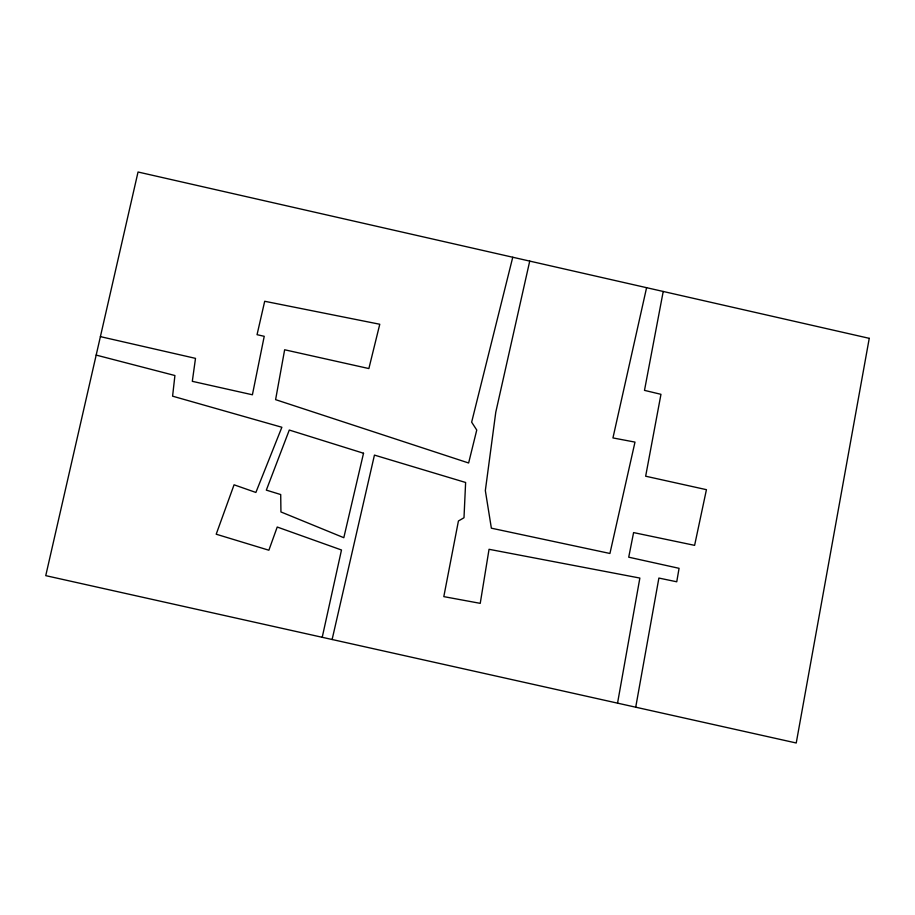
<?xml version="1.0" encoding="UTF-8"?>
<svg xmlns="http://www.w3.org/2000/svg" width="915" height="915" viewBox="0 0 915 915"><rect width="100%" height="100%" fill="white"/><g stroke="black" fill="none" stroke-linecap="round" stroke-linejoin="round"><path stroke-width="1.37" d="M617.545 703.143L639.86 578.063L489.045 549.297L480.238 603.351L443.809 596.626L458.426 520.99L463.997 517.741L465.621 482.479L374.441 455.098L332.122 639.505M635.719 707.204L658.88 578.063L676.745 581.78L679.067 568.318L628.719 557.189L633.592 532.587L694.611 545.351L706.437 489.674L645.658 476.212L660.962 394.319L644.492 390.373L663.215 291.473M322.217 637.298L341.489 549.995L277.222 527.029L268.873 550.224L216.203 534.211L234.068 484.801L255.88 492.453L281.866 427.259L172.592 396.172L174.914 375.527L96.178 355.089M529.728 261.107L495.781 412.185L485.339 490.6L491.366 528.184L609.928 553.472L634.987 442.105L612.947 437.93L646.585 287.687M512.755 257.252L471.648 422.158L476.749 430.05L468.629 462.99L275.598 399.649L284.645 349.77L368.871 368.562L379.771 324.253L264.698 301.275L257.046 334.684L264.229 336.308L252.403 394.777L192.31 381.326L195.501 358.371L100.398 336.629M869.25 338.333L796.233 742.991L45.75 575.649L138.039 172.009L869.25 338.333M363.529 453.245L343.811 537.7L280.939 511.943L280.711 494.546L266.322 490.131L289.289 430.05L363.529 453.245"/></g></svg>
